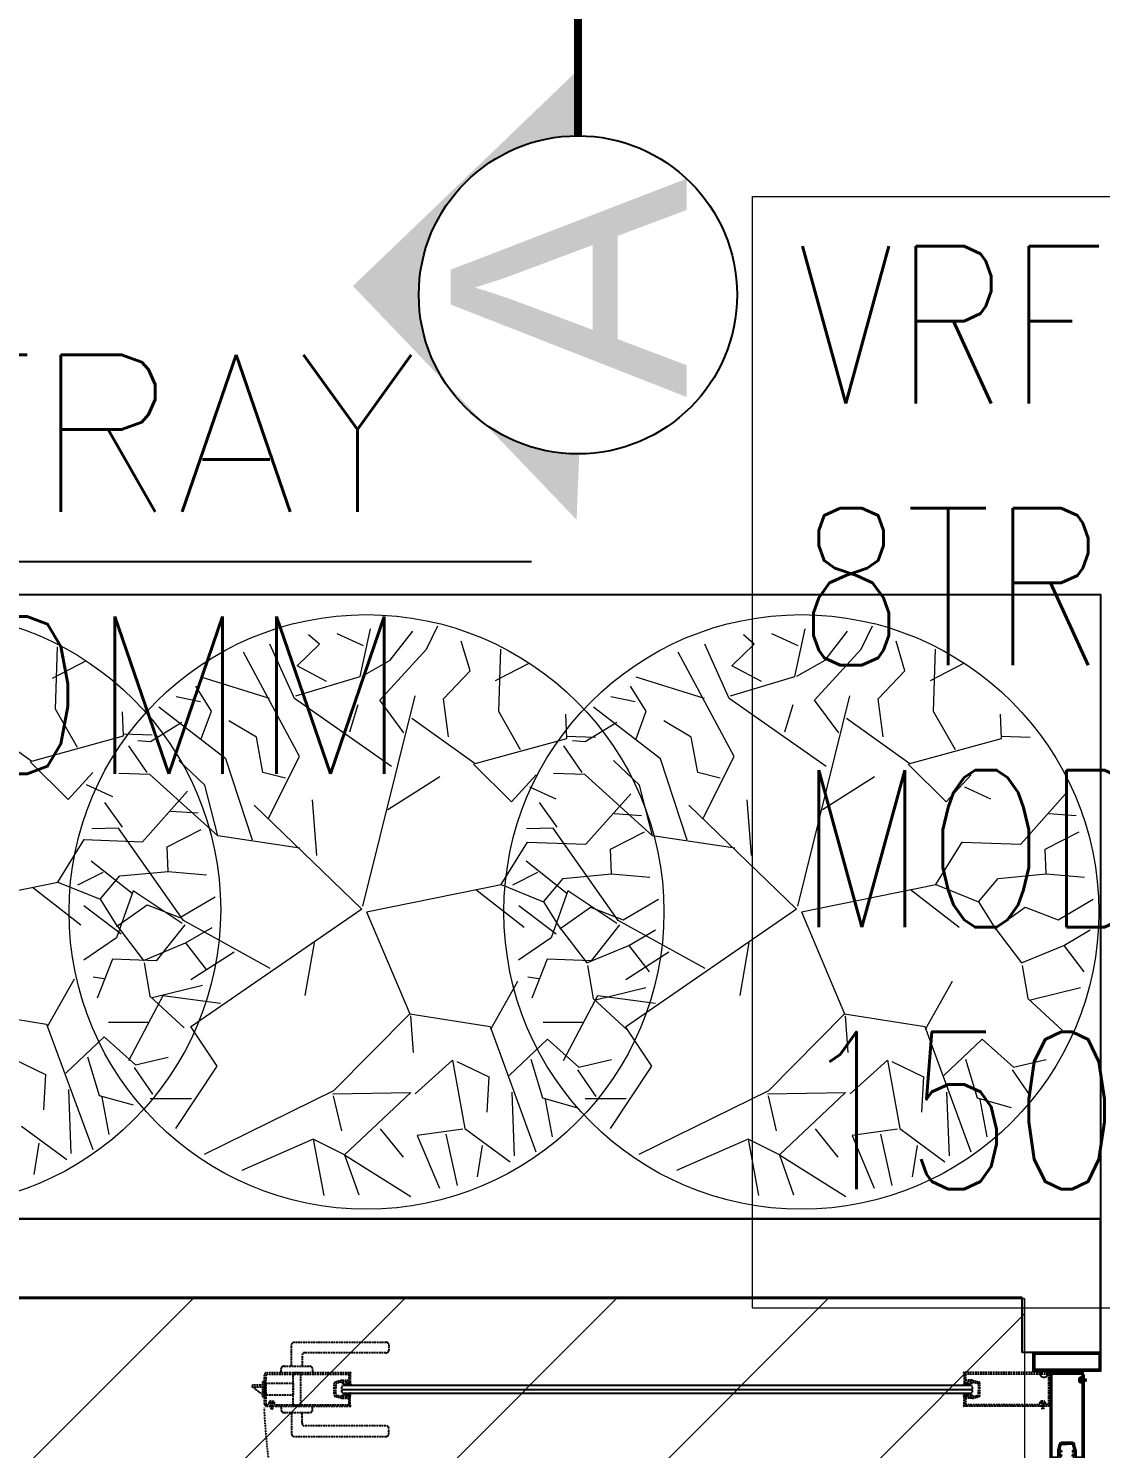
# Model space of a CAD drawing. Header units: millimetres. Extents: x 148480 to 578986, y 39883 to 155062.
# Drawn here: x 233493 to 234858, y 115518 to 117326 of the extents above; entities that cross this region are included whole.
import ezdxf
from ezdxf.enums import TextEntityAlignment as Align

# ---------------------------------------------------------------- set-up
doc = ezdxf.new("R2010")
doc.units = ezdxf.units.MM
for name, pattern in [('CONTINOUS', [0]), ('CONTINU', [0]), ('HIDDEN', [0.375, 0.25, -0.125])]:
    doc.linetypes.add(name, pattern=pattern)
for name, color, linetype in [('2', 7, 'Continuous'), ('CABELTRAY LINE', 4, 'Continuous'), ('DNM JEB', 4, 'Continuous'), ('ETA-AC-BWD', 13, 'Continuous'), ('Hatch 01_UC', 7, 'Continuous'), ('HVAC-SECTIONS', 7, 'Continuous'), ('I - MODULAR', 44, 'Continuous'), ('Layer4', 6, 'Continuous'), ('M-HVAC-TEXT', 7, 'Continuous'), ('TENANCY', 3, 'Continuous')]:
    doc.layers.add(name, color=color, linetype=linetype)
doc.layers.add('I-01$0$i-plants', color=7, linetype='Continuous', lineweight=13, true_color=0x86b300)
for name, color, linetype, lineweight in [('I-PART-GYP', 6, 'Continuous', 30), ('M-HVAC-EQUIP TEXT', 7, 'Continuous', 0), ('VRF -COPPER PIPE', 4, 'Continuous', 9)]:
    doc.layers.add(name, color=color, linetype=linetype, lineweight=lineweight)
doc.styles.add('COREWALL-KEY PLAN$0$str001', font='arial.ttf', dxfattribs={"width": 0.9, "height": 0.117188})
doc.styles.add('HVAC TEXT', font='Romans.shx', dxfattribs={"width": 0.8, "height": 100})
doc.styles.add('ROMAND', font='romand__.ttf')
doc.styles.add('ROMANS3', font='romans.shx', dxfattribs={"width": 0.8, "height": 100})
doc.dimstyles.new('Vayucon', dxfattribs={"dimtxt": 200, "dimasz": 150, "dimexe": 0, "dimexo": 0, "dimgap": 9e-05, "dimtad": 1, "dimdec": 0, "dimrnd": 5, "dimzin": 0, "dimdsep": 46, "dimtxsty": 'ROMAND', "dimcen": 90, "dimclrd": 42, "dimclre": 8, "dimclrt": 7, "dimadec": 0, "dimazin": 0, "dimtfac": 1, "dimtdec": 0, "dimtofl": 0, "dimtmove": 1, "dimatfit": 0, "dimfxl": 1, "dimtolj": 1, "dimtzin": 0, "dimarcsym": 0})

# ---------------------------------------------------------------- blocks, each defined once
blk = doc.blocks.new('A$C5BB6640F')
at = {"layer": '2', "color": 8, "linetype": 'Continuous'}
for p, q in [((0.8, 2.6), (0, 0)), ((1, 2.6), (0.5, 0)), ((2.1, 8.2), (0.8, 8.2)), ((0.8, 8.2), (0.8, 2.6)), ((2.1, 6.4), (0.8, 6.4)), ((2.1, 4.5), (0.8, 4.5)), ((2.1, 2.6), (0.8, 2.6)), ((1.2, 2.6), (0.9, 0)), ((1.4, 2.6), (1.4, 0)), ((1.6, 2.6), (1.9, 0)), ((1.8, 2.6), (2.3, 0)), ((2.1, 8.2), (2.1, 2.6)), ((2.1, 2.6), (2.8, 0))]:
    blk.add_line(p, q, dxfattribs=at)
blk = doc.blocks.new('A$C4A242C7C')
at = {"layer": '2', "color": 8, "linetype": 'Continuous'}
for p, q in [((0, 4), (0, 115.4)), ((0.4, 115.8), (0.6, 115.8)), ((1.4, 115), (13, 115)), ((13, 115), (13, 112.6)), ((32, 115), (32, 112.6)), ((43.6, 115), (32, 115)), ((44.6, 115.8), (44.4, 115.8)), ((45, 11.7), (45, 115.4)), ((2, 113), (10.5, 113)), ((2, 4), (2, 113)), ((10.5, 103.9), (10.5, 113)), ((10.6, 103.4), (12.8, 95.2)), ((14, 111.3), (12.5, 111.3)), ((12.5, 104.8), (12.5, 111.3)), ((14, 104.8), (12.5, 104.8)), ((14.8, 103.8), (12.5, 103.8)), ((12.5, 103.8), (14.7, 95.7)), ((14.7, 112.6), (13, 112.6)), ((14, 110), (14, 111.3)), ((14, 106.1), (14, 104.8)), ((14.3, 109.8), (15, 110)), ((14.3, 106.3), (15, 106.1)), ((14.7, 112.6), (15.2, 110.4)), ((14.7, 95.7), (22.5, 95.7)), ((14.8, 103.8), (15.2, 105.6)), ((30.3, 95.7), (22.5, 95.7)), ((30.3, 112.6), (29.8, 110.4)), ((30.2, 103.8), (29.8, 105.6)), ((30.7, 109.8), (30, 110)), ((30.7, 106.3), (30, 106.1)), ((30.2, 103.8), (32.5, 103.8)), ((32, 112.6), (30.3, 112.6)), ((32.5, 103.8), (30.3, 95.7)), ((31, 111.3), (32.5, 111.3)), ((31, 110), (31, 111.3)), ((31, 106.1), (31, 104.8)), ((31, 104.8), (32.5, 104.8)), ((34.4, 103.4), (32.2, 95.2)), ((32.5, 104.8), (32.5, 111.3)), ((34.5, 113), (43, 113)), ((34.5, 103.9), (34.5, 113)), ((43, 14.2), (43, 113)), ((30.3, 93.7), (14.7, 93.7)), ((4, 2), (41, 2)), ((4, 0), (41, 0)), ((38.5, 8.4), (38.5, 11.7)), ((42.5, 13.7), (40.5, 13.7)), ((40.5, 8.8), (40.5, 11.3)), ((42.5, 6.4), (40.5, 6.4)), ((44, 11.7), (40.9, 11.7)), ((44, 8.4), (40.9, 8.4)), ((43, 4), (43, 5.9)), ((44, 11.6), (44, 11.7)), ((44, 8.4), (44, 8.5)), ((44.4, 11.2), (44.5, 11.2)), ((44.4, 8.9), (44.5, 8.9)), ((45, 4), (45, 8.4))]:
    blk.add_line(p, q, dxfattribs=at)
for centre, radius, start, end in [((0.4, 115.4), 0.4, 90, 180), ((0.6, 115.4), 0.4, 0, 90), ((1.4, 115.4), 0.4, 180, 270), ((43.6, 115.4), 0.4, 270, 0), ((44.4, 115.4), 0.4, 90, 180), ((44.6, 115.4), 0.4, 0, 90), ((12.5, 103.9), 2, 180, 195), ((14.7, 95.7), 2, 195, 270), ((14.2, 110), 0.2, 180, 285), ((14.2, 106.1), 0.2, 75, 180), ((14.8, 110.3), 0.4, 285, 15), ((14.8, 105.7), 0.4, 345, 75), ((30.1, 110.3), 0.4, 165, 255), ((30.1, 105.7), 0.4, 105, 195), ((30.3, 95.7), 2, 270, 345), ((30.8, 110), 0.2, 255, 0), ((30.8, 106.1), 0.2, 0, 105), ((32.5, 103.9), 2, 345, 0), ((4, 4), 4, 180, 270), ((4, 4), 2, 180, 270), ((40.5, 11.7), 2, 90, 180), ((40.5, 8.4), 2, 180, 270), ((40.9, 11.3), 0.4, 90, 180), ((40.9, 8.8), 0.4, 180, 270), ((41, 4), 4, 270, 0), ((41, 4), 2, 270, 0), ((42.5, 14.2), 0.5, 270, 0), ((42.5, 5.9), 0.5, 0, 90), ((44.4, 11.6), 0.4, 180, 270), ((44.4, 8.5), 0.4, 90, 180), ((44.5, 11.7), 0.5, 270, 0), ((44.5, 8.4), 0.5, 0, 90)]:
    blk.add_arc(centre, radius, start, end, dxfattribs=at)
blk = doc.blocks.new('A$C109E4DED')
at = {"layer": 'TENANCY', "rotation": 90}
blk.add_blockref('A$C4A242C7C', (75.8, 0), dxfattribs=at)
blk = doc.blocks.new('GFC1')
at = {"layer": 'DNM JEB', "color": 8, "linetype": 'Continuous'}
for p, q in [((307490.1, 116626.2), (307390.1, 116626.2)), ((307467.8, 116602.4), (307420.9, 116602.4))]:
    blk.add_line(p, q, dxfattribs=at)
at = {"layer": 'DNM JEB', "color": 8, "linetype": 'HIDDEN'}
for p, q in [((306425.8, 116596.8), (306425.8, 116561.6)), ((306427.7, 116596.8), (306427.7, 116561.6)), ((306429.6, 116600.6), (306535.7, 116600.6)), ((306429.6, 116598.7), (306533.4, 116598.7)), ((306524.3, 116590.6), (306516.5, 116588.5)), ((306524.8, 116590.7), (306533.4, 116590.7)), ((306533.4, 116598.7), (306533.4, 116590.7)), ((306535.3, 116599.3), (306535.3, 116588.3)), ((306536.1, 116600.3), (306536.1, 116600.1)), ((307315.5, 116600.3), (307315.5, 116600.1)), ((307422, 116600.6), (307315.9, 116600.6)), ((307316.3, 116599.3), (307316.3, 116588.3)), ((307318.2, 116598.7), (307318.2, 116590.7)), ((307422, 116598.7), (307318.2, 116598.7)), ((307326.8, 116590.7), (307318.2, 116590.7)), ((307327.3, 116590.6), (307335.2, 116588.5)), ((307423.9, 116596.8), (307423.9, 116561.6)), ((307425.8, 116596.8), (307425.8, 116561.6)), ((306515, 116571.8), (306515, 116586.7)), ((306524.6, 116588.7), (306516.9, 116586.7)), ((306516.9, 116586.7), (306516.9, 116579.2)), ((306516.9, 116571.8), (306516.9, 116579.2)), ((306524.6, 116569.7), (306516.9, 116571.8)), ((306524.6, 116586.6), (306524.6, 116588.7)), ((306524.6, 116586.6), (306526.3, 116586.1)), ((306524.6, 116571.8), (306526.3, 116572.3)), ((306524.6, 116571.8), (306524.6, 116569.7)), ((306525.6, 116587.3), (306525.6, 116588.7)), ((306525.6, 116588.7), (306531.8, 116588.7)), ((306526.8, 116587.3), (306525.6, 116587.3)), ((306525.6, 116571.1), (306525.6, 116569.7)), ((306526.8, 116571.1), (306525.6, 116571.1)), ((306527, 116587.1), (306526.8, 116586.4)), ((306527, 116571.4), (306526.8, 116572)), ((306530.3, 116587.1), (306530.5, 116586.4)), ((306530.3, 116571.4), (306530.5, 116572)), ((306530.5, 116587.3), (306531.8, 116587.3)), ((306530.5, 116571.1), (306531.8, 116571.1)), ((306533, 116586.7), (306531, 116586.1)), ((306533, 116571.8), (306531, 116572.3)), ((306531.8, 116587.3), (306531.8, 116588.7)), ((306531.8, 116571.1), (306531.8, 116569.7)), ((306535.3, 116588.3), (306533, 116588.3)), ((306533, 116586.7), (306533, 116588.3)), ((306533, 116570.2), (306533, 116571.8)), ((307316.3, 116588.3), (307318.6, 116588.3)), ((307318.6, 116586.7), (307318.6, 116588.3)), ((307318.6, 116586.7), (307320.6, 116586.1)), ((307318.6, 116571.8), (307320.6, 116572.3)), ((307318.6, 116570.2), (307318.6, 116571.8)), ((307319.8, 116587.3), (307319.8, 116588.7)), ((307326, 116588.7), (307319.8, 116588.7)), ((307321.1, 116587.3), (307319.8, 116587.3)), ((307319.8, 116571.1), (307319.8, 116569.7)), ((307321.1, 116571.1), (307319.8, 116571.1)), ((307321.3, 116587.1), (307321.1, 116586.4)), ((307321.3, 116571.4), (307321.1, 116572)), ((307324.6, 116587.1), (307324.8, 116586.4)), ((307324.6, 116571.4), (307324.8, 116572)), ((307324.8, 116587.3), (307326, 116587.3)), ((307324.8, 116571.1), (307326, 116571.1)), ((307327, 116586.6), (307325.3, 116586.1)), ((307327, 116571.8), (307325.3, 116572.3)), ((307326, 116587.3), (307326, 116588.7)), ((307326, 116571.1), (307326, 116569.7)), ((307327, 116586.6), (307327, 116588.7)), ((307327, 116588.7), (307334.7, 116586.7)), ((307327, 116571.8), (307327, 116569.7)), ((307327, 116569.7), (307334.7, 116571.8)), ((307334.7, 116586.7), (307334.7, 116579.2)), ((307334.7, 116571.8), (307334.7, 116579.2)), ((307336.6, 116571.8), (307336.6, 116586.7)), ((306429.6, 116559.7), (306431.4, 116559.7)), ((306429.6, 116557.8), (306433.8, 116557.8)), ((306431.9, 116560.2), (306431.9, 116562.1)), ((306433.8, 116564), (306436.9, 116564)), ((306433.8, 116558.7), (306433.8, 116561.7)), ((306433.8, 116558.7), (306433.9, 116558.7)), ((306434.6, 116556.6), (306433.9, 116554.1)), ((306434.1, 116562.1), (306436.5, 116562.1)), ((306434.2, 116558.4), (306434.2, 116558.3)), ((306434.8, 116556.6), (306434.4, 116554.1)), ((306435.9, 116561.9), (306434.6, 116561.9)), ((306434.6, 116561.9), (306434.6, 116556.6)), ((306435.9, 116560.2), (306434.6, 116560.2)), ((306435.9, 116558.4), (306434.6, 116558.4)), ((306435.9, 116556.6), (306434.6, 116556.6)), ((306435, 116556.6), (306434.8, 116554.1)), ((306435.2, 116556.6), (306435.2, 116554.1)), ((306435.5, 116556.6), (306435.7, 116554.1)), ((306435.7, 116556.6), (306436.1, 116554.1)), ((306435.9, 116561.9), (306435.9, 116556.6)), ((306435.9, 116556.6), (306436.6, 116554.1)), ((306436.4, 116558.4), (306436.4, 116558.3)), ((306436.8, 116558.7), (306436.9, 116558.7)), ((306436.9, 116558.7), (306436.9, 116561.7)), ((306436.9, 116557.8), (306535.7, 116557.8)), ((306438.8, 116560.2), (306438.8, 116562.1)), ((306439.3, 116559.7), (306533.4, 116559.7)), ((306524.3, 116567.9), (306516.5, 116569.9)), ((306524.8, 116567.8), (306533.4, 116567.8)), ((306525.6, 116569.7), (306531.8, 116569.7)), ((306535.3, 116570.2), (306533, 116570.2)), ((306533.4, 116567.8), (306533.4, 116559.7)), ((306535.3, 116559.1), (306535.3, 116570.2)), ((306536.1, 116558.2), (306536.1, 116558.4)), ((307315.5, 116558.2), (307315.5, 116558.4)), ((307414.7, 116557.8), (307315.9, 116557.8)), ((307316.3, 116570.2), (307318.6, 116570.2)), ((307316.3, 116559.1), (307316.3, 116570.2)), ((307318.2, 116567.8), (307318.2, 116559.7)), ((307326.8, 116567.8), (307318.2, 116567.8)), ((307412.3, 116559.7), (307318.2, 116559.7)), ((307326, 116569.7), (307319.8, 116569.7)), ((307327.3, 116567.9), (307335.2, 116569.9)), ((307412.8, 116560.2), (307412.8, 116562.1)), ((307417.9, 116564), (307414.7, 116564)), ((307414.7, 116558.7), (307414.7, 116561.7)), ((307414.8, 116558.7), (307414.7, 116558.7)), ((307415.7, 116556.6), (307414.9, 116554.1)), ((307417.5, 116562.1), (307415.1, 116562.1)), ((307415.2, 116558.4), (307415.2, 116558.3)), ((307415.9, 116556.6), (307415.4, 116554.1)), ((307415.7, 116561.9), (307416.9, 116561.9)), ((307415.7, 116561.9), (307415.7, 116556.6)), ((307415.7, 116560.2), (307416.9, 116560.2)), ((307415.7, 116558.4), (307416.9, 116558.4)), ((307415.7, 116556.6), (307416.9, 116556.6)), ((307416.1, 116556.6), (307415.8, 116554.1)), ((307416.3, 116556.6), (307416.3, 116554.1)), ((307416.5, 116556.6), (307416.7, 116554.1)), ((307416.7, 116556.6), (307417.2, 116554.1)), ((307416.9, 116561.9), (307416.9, 116556.6)), ((307416.9, 116556.6), (307417.6, 116554.1)), ((307417.4, 116558.4), (307417.4, 116558.3)), ((307417.9, 116558.7), (307417.8, 116558.7)), ((307417.9, 116558.7), (307417.9, 116561.7)), ((307422, 116557.8), (307417.9, 116557.8)), ((307419.8, 116560.2), (307419.8, 116562.1)), ((307422, 116559.7), (307420.2, 116559.7))]:
    blk.add_line(p, q, dxfattribs=at)
at = {"layer": 'DNM JEB', "color": 8}
for p, q in [((307325.6, 116584), (306526, 116584)), ((306526, 116574.5), (307325.6, 116574.5))]:
    blk.add_line(p, q, dxfattribs=at)
at = {"layer": 'DNM JEB', "color": 8, "linetype": 'HIDDEN'}
for points in [[(306460.6, 116608.6), (306460.6, 116635.8, -0.414214), (306463.9, 116639.1), (306581.1, 116639.1, -0.414214), (306584.4, 116635.8), (306584.4, 116629.1, -0.414214), (306581.1, 116625.8), (306477.3, 116625.8, 0.414214), (306473.9, 116622.4), (306473.9, 116608.6)], [(306447.3, 116600.6), (306447.3, 116605.3, -0.414214), (306450.6, 116608.6), (306483.9, 116608.6, -0.414214), (306487.3, 116605.3), (306487.3, 116600.6)], [(306447.3, 116557.8), (306447.3, 116553.1, 0.414214), (306450.6, 116549.8), (306483.9, 116549.8, 0.414214), (306487.3, 116553.1), (306487.3, 116557.8)], [(306460.6, 116549.8), (306460.6, 116522.7, 0.414214), (306463.9, 116519.3), (306581.1, 116519.3, 0.414214), (306584.4, 116522.7), (306584.4, 116529.3, 0.414214), (306581.1, 116532.7), (306477.3, 116532.7, -0.414214), (306473.9, 116536), (306473.9, 116549.8)]]:
    blk.add_lwpolyline(points, format="xyb", dxfattribs=at)
at = {"layer": 'DNM JEB', "color": 8, "linetype": 'Continuous'}
for points in [[(307490.1, 116626.2), (307490.1, 116602.4), (307404.4, 116602.4), (307404.4, 116626.2)], [(307488.2, 116624.3), (307488.2, 116604.3), (307406.3, 116604.3), (307406.3, 116624.3)]]:
    blk.add_lwpolyline(points, close=True, dxfattribs=at)
at = {"layer": 'DNM JEB', "color": 8, "linetype": 'HIDDEN'}
for points in [[(306462.5, 116600.6), (306472, 116600.6), (306472, 116557.8), (306462.5, 116557.8)], [(306423.6, 116569.7), (306425.8, 116569.7), (306425.8, 116588.7), (306423.6, 116588.7)], [(306425.8, 116570.6), (306427.3, 116570.6), (306427.3, 116587.8), (306425.8, 116587.8)], [(306427.3, 116586.9), (306462.5, 116586.9), (306462.5, 116571.6), (306427.3, 116571.6)]]:
    blk.add_lwpolyline(points, close=True, dxfattribs=at)
at = {"layer": 'DNM JEB', "color": 8, "linetype": 'Continuous'}
blk.add_lwpolyline([(307422.3, 116600.6), (307467.8, 116600.6), (307467.8, 116602.4)], dxfattribs=at)
at = {"layer": 'DNM JEB', "color": 8, "linetype": 'HIDDEN'}
for points in [[(306423.6, 116582.1), (306410.9, 116582.1), (306410.9, 116584.9), (306423.6, 116584.9)], [(306423.6, 116573.5), (306422.2, 116573.5), (306410.9, 116582.1)], [(306526, 116574.5), (306524.6, 116575.9), (306524.6, 116582.6), (306526, 116584)], [(307325.6, 116574.5), (307327, 116575.9), (307327, 116582.6), (307325.6, 116584)]]:
    blk.add_lwpolyline(points, dxfattribs=at)
at = {"layer": 'DNM JEB', "color": 8}
blk.add_lwpolyline([(306524.6, 116579.2), (307327, 116579.2)], dxfattribs=at)
at = {"layer": 'DNM JEB', "color": 8, "linetype": 'HIDDEN'}
for centre, radius, start, end in [((306429.6, 116596.8), 3.81, 90, 180), ((306429.6, 116596.8), 1.9, 90, 180), ((306524.8, 116588.7), 1.9, 90, 105), ((306535.7, 116599.3), 0.381, 90, 180), ((306535.7, 116600.3), 0.381, 0, 90), ((306535.7, 116600.1), 0.381, 270, 0), ((307315.9, 116600.3), 0.381, 90, 180), ((307315.9, 116600.1), 0.381, 180, 270), ((307315.9, 116599.3), 0.381, 0, 90), ((307326.8, 116588.7), 1.9, 75, 90), ((307422, 116596.8), 3.81, 0, 90), ((307422, 116596.8), 1.9, 0, 90), ((306516.9, 116586.7), 1.9, 105, 180), ((306516.9, 116571.8), 1.9, 180, 255), ((306526.4, 116586.5), 0.381, 255, 345), ((306526.4, 116571.9), 0.381, 15, 105), ((306526.8, 116587.1), 0.19, 345, 90), ((306526.8, 116571.3), 0.19, 270, 15), ((306530.5, 116587.1), 0.19, 90, 195), ((306530.5, 116571.3), 0.19, 165, 270), ((306530.9, 116586.5), 0.381, 195, 285), ((306530.9, 116571.9), 0.381, 75, 165), ((307320.7, 116586.5), 0.381, 255, 345), ((307320.7, 116571.9), 0.381, 15, 105), ((307321.1, 116587.1), 0.19, 345, 90), ((307321.1, 116571.3), 0.19, 270, 15), ((307324.8, 116587.1), 0.19, 90, 195), ((307324.8, 116571.3), 0.19, 165, 270), ((307325.2, 116586.5), 0.381, 195, 285), ((307325.2, 116571.9), 0.381, 75, 165), ((307334.7, 116586.7), 1.9, 0, 75), ((307334.7, 116571.8), 1.9, 285, 0), ((306429.6, 116561.6), 3.81, 180, 270), ((306429.6, 116561.6), 1.9, 180, 270), ((306431.4, 116560.2), 0.476, 270, 0), ((306433.8, 116562.1), 1.9, 90, 180), ((306434.1, 116561.7), 0.381, 90, 180), ((306433.8, 116558.3), 0.476, 270, 0), ((306433.9, 116558.4), 0.381, 0, 90), ((306436.8, 116558.4), 0.381, 90, 180), ((306436.9, 116558.3), 0.476, 180, 270), ((306436.5, 116561.7), 0.381, 0, 90), ((306436.9, 116562.1), 1.9, 0, 90), ((306439.3, 116560.2), 0.476, 180, 270), ((306524.8, 116569.7), 1.9, 255, 270), ((306535.7, 116559.1), 0.381, 180, 270), ((306535.7, 116558.4), 0.381, 0, 90), ((306535.7, 116558.2), 0.381, 270, 0), ((307315.9, 116558.4), 0.381, 90, 180), ((307315.9, 116558.2), 0.381, 180, 270), ((307315.9, 116559.1), 0.381, 270, 0), ((307326.8, 116569.7), 1.9, 270, 285), ((307412.3, 116560.2), 0.476, 270, 0), ((307414.7, 116562.1), 1.9, 90, 180), ((307415.1, 116561.7), 0.381, 90, 180), ((307414.7, 116558.3), 0.476, 270, 0), ((307414.8, 116558.4), 0.381, 0, 90), ((307417.8, 116558.4), 0.381, 90, 180), ((307417.9, 116558.3), 0.476, 180, 270), ((307417.5, 116561.7), 0.381, 0, 90), ((307417.9, 116562.1), 1.9, 0, 90), ((307420.2, 116560.2), 0.476, 180, 270), ((307422, 116561.6), 3.81, 270, 0), ((307422, 116561.6), 1.9, 270, 0)]:
    blk.add_arc(centre, radius, start, end, dxfattribs=at)
at = {"layer": 'DNM JEB', "color": 8, "linetype": 'Continuous', "extrusion": (0, 0, -1)}
blk.add_arc((-307418.1, 116598.8), 4.58, 156.5437, 128.2063, dxfattribs=at)
at = {"layer": 'DNM JEB', "color": 8, "linetype": 'HIDDEN', "ltscale": 0.1}
blk.add_arc((307375, 116602.5), 950.6, 182.8185, 273.4941, dxfattribs=at)
at = {"layer": 'I - MODULAR', "color": 8, "linetype": 'Continuous'}
blk.add_lwpolyline([(307490.1, 116796.2), (304385.1, 116796.2), (304385.1, 117591.2), (307490.1, 117591.2)], close=True, dxfattribs=at)
at = {"layer": 'I-01$0$i-plants', "color": 8}
for p, q in [((306547.8, 117486.5), (306561.1, 117547.5)), ((306632.1, 117521.3), (306646.7, 117551.1)), ((307101.1, 117486.5), (307114.3, 117547.5)), ((307185.4, 117521.3), (307200, 117551.1)), ((306496.1, 117528), (306482.2, 117539.7)), ((306552, 117525.6), (306518.6, 117541)), ((306586.2, 117507.6), (306614.7, 117544.4)), ((306687.9, 117493.9), (306676.5, 117531.7)), ((307049.4, 117528), (307035.5, 117539.7)), ((307105.3, 117525.6), (307071.9, 117541)), ((307139.5, 117507.6), (307168, 117544.4)), ((307241.1, 117493.9), (307229.8, 117531.7)), ((306160.2, 117445), (306162.7, 117524.5)), ((306470.8, 117384.6), (306399.3, 117517.7)), ((306464.2, 117458.5), (306433, 117527.8)), ((306467.7, 117500.3), (306496.1, 117528)), ((306572.8, 117456.5), (306632.1, 117521.3)), ((306724.3, 117441.9), (306726.8, 117521.4)), ((307024, 117384.6), (306952.6, 117517.7)), ((307017.5, 117458.5), (306986.3, 117527.8)), ((307020.9, 117500.3), (307049.4, 117528)), ((307126, 117456.5), (307185.4, 117521.3)), ((307277.5, 117441.9), (307280.1, 117521.4)), ((306156.2, 117484.6), (306199.5, 117507.2)), ((306505.2, 117480.3), (306467.7, 117500.3)), ((306550.4, 117487.2), (306586.2, 117507.6)), ((306653.8, 117458.3), (306687.9, 117493.9)), ((306720.3, 117481.6), (306763.6, 117504.1)), ((307058.5, 117480.3), (307020.9, 117500.3)), ((307103.6, 117487.2), (307139.5, 117507.6)), ((307207, 117458.3), (307241.1, 117493.9)), ((307273.6, 117481.6), (307316.8, 117504.1)), ((306432.6, 117458.6), (306345.7, 117485.8)), ((306466, 117461.9), (306547.8, 117486.5)), ((306985.9, 117458.6), (306899, 117485.8)), ((307019.3, 117461.9), (307101.1, 117486.5)), ((306344.7, 117454.3), (306313.6, 117460.8)), ((306358.6, 117442.6), (306338.7, 117474.5)), ((306587.6, 117372.2), (306464.2, 117458.5)), ((306551.4, 117194.4), (306617.7, 117462.2)), ((306660.3, 117409.9), (306653.8, 117458.3)), ((306898, 117454.3), (306866.9, 117460.8)), ((306911.9, 117442.6), (306891.9, 117474.5)), ((307140.9, 117372.2), (307017.5, 117458.5)), ((307104.7, 117194.4), (307171, 117462.2)), ((307213.6, 117409.9), (307207, 117458.3)), ((306188, 117396.3), (306160.2, 117445)), ((306246.7, 117411), (306245.4, 117441.8)), ((306376.9, 117381.9), (306291.6, 117447.5)), ((306345.7, 117407.1), (306358.6, 117442.6)), ((306534.8, 117416.3), (306545.5, 117451.2)), ((306603.6, 117414.9), (306572.8, 117456.5)), ((306752.1, 117393.2), (306724.3, 117441.9)), ((306810.8, 117407.9), (306809.5, 117438.8)), ((306930.1, 117381.9), (306844.9, 117447.5)), ((306899, 117407.1), (306911.9, 117442.6)), ((307088.1, 117416.3), (307098.8, 117451.2)), ((307156.9, 117414.9), (307126, 117456.5)), ((307305.3, 117393.2), (307277.5, 117441.9)), ((307364.1, 117407.9), (307362.8, 117438.8)), ((306049.5, 117436.8), (306130, 117378.9)), ((306321, 117428), (306281.2, 117403.6)), ((306415.8, 117409.4), (306380.8, 117430.1)), ((306613.6, 117433.7), (306694.1, 117375.8)), ((306874.3, 117428), (306834.4, 117403.6)), ((306969.1, 117409.4), (306934.1, 117430.1)), ((307166.9, 117433.7), (307247.4, 117375.8)), ((306130, 117378.9), (306246.7, 117411)), ((306245.9, 117413.7), (306283.1, 117412.3)), ((306281.2, 117403.6), (306264.8, 117404.9)), ((306424.1, 117364.4), (306415.8, 117409.4)), ((306694.1, 117375.8), (306810.8, 117407.9)), ((306810, 117410.6), (306847.2, 117409.3)), ((306834.4, 117403.6), (306818.1, 117404.9)), ((306977.4, 117364.4), (306969.1, 117409.4)), ((307247.4, 117375.8), (307364.1, 117407.9)), ((307363.3, 117410.6), (307400.5, 117409.3)), ((306277, 117364.4), (306253.6, 117398.2)), ((306431.1, 117306.5), (306470.8, 117384.6)), ((306830.2, 117364.4), (306806.9, 117398.2)), ((306984.3, 117306.5), (307024, 117384.6)), ((306127.8, 117378.2), (306176.3, 117329.9)), ((306350.1, 117348.4), (306317.1, 117379.8)), ((306410.7, 117278.3), (306376.9, 117381.9)), ((306691.9, 117375.2), (306740.4, 117326.9)), ((306903.4, 117348.4), (306870.4, 117379.8)), ((306964, 117278.3), (306930.1, 117381.9)), ((307245.2, 117375.2), (307293.7, 117326.9)), ((306176.3, 117329.9), (306207.9, 117364.4)), ((306199.3, 117349.3), (306232.7, 117333.9)), ((306280.4, 117362.1), (306240.6, 117363.1)), ((306366.7, 117283.9), (306280.4, 117362.1)), ((306366.7, 117283.9), (306350.1, 117348.4)), ((306452.7, 117357.1), (306424.1, 117364.4)), ((306582.9, 117317.5), (306649.1, 117359.4)), ((306740.4, 117326.9), (306772, 117361.3)), ((306833.7, 117362.1), (306793.8, 117363.1)), ((306920, 117283.9), (306833.7, 117362.1)), ((306920, 117283.9), (306903.4, 117348.4)), ((307005.9, 117357.1), (306977.4, 117364.4)), ((307136.1, 117317.5), (307202.3, 117359.4)), ((307293.7, 117326.9), (307325.3, 117361.3)), ((306271.1, 117276.3), (306328.2, 117340.5)), ((306763.4, 117346.2), (306796.8, 117330.9)), ((306835.2, 117273.3), (306892.3, 117337.4)), ((307316.7, 117346.2), (307350.1, 117330.9)), ((307388.5, 117273.3), (307445.6, 117337.4)), ((306245.4, 117295), (306222.9, 117326.1)), ((306307, 117315.4), (306341.7, 117312.9)), ((306549.8, 117190.6), (306412.8, 117323)), ((306492.6, 117258.8), (306487.3, 117329.6)), ((306798.7, 117295), (306776.1, 117326.1)), ((306871.1, 117312.3), (306905.8, 117309.8)), ((307103.1, 117190.6), (306966.1, 117323)), ((307045.8, 117258.8), (307040.5, 117329.6)), ((307424.3, 117312.3), (307459.1, 117309.8)), ((306163.1, 117224.7), (306196.8, 117279)), ((306196.8, 117279), (306271.1, 117276.3)), ((306240.3, 117293.4), (306206.5, 117292.9)), ((306323, 117176.2), (306240.3, 117293.4)), ((306302.2, 117269.8), (306345.6, 117292)), ((306471.3, 117268.2), (306366.7, 117283.9)), ((306727.2, 117221.7), (306760.9, 117275.9)), ((306793.6, 117293.4), (306759.7, 117292.9)), ((306760.9, 117275.9), (306835.2, 117273.3)), ((306876.3, 117176.2), (306793.6, 117293.4)), ((306866.3, 117266.8), (306909.7, 117288.9)), ((307024.6, 117268.2), (306920, 117283.9)), ((307280.4, 117221.7), (307314.1, 117275.9)), ((307314.1, 117275.9), (307388.5, 117273.3)), ((307419.6, 117266.8), (307462.9, 117288.9)), ((306303.6, 117238.6), (306302.2, 117269.8)), ((306867.7, 117235.5), (306866.3, 117266.8)), ((307421, 117235.5), (307419.6, 117266.8)), ((306257.6, 117210.3), (306205.7, 117251.4)), ((306810.9, 117210.3), (306759, 117251.4)), ((305991.9, 117189.9), (306163.1, 117224.7)), ((306163.1, 117224.7), (306217.1, 117203.1)), ((306220.4, 117237.1), (306188.4, 117221.2)), ((306217.1, 117203.1), (306242.2, 117232.7)), ((306242.2, 117232.7), (306303.6, 117238.6)), ((306303.6, 117238.6), (306352.2, 117234)), ((306556, 117186.9), (306727.2, 117221.7)), ((306727.2, 117221.7), (306781.2, 117200)), ((306773.7, 117237.1), (306741.7, 117221.2)), ((306781.2, 117200), (306806.3, 117229.6)), ((306806.3, 117229.6), (306867.7, 117235.5)), ((306867.7, 117235.5), (306916.3, 117231)), ((307109.3, 117186.9), (307280.4, 117221.7)), ((307280.4, 117221.7), (307334.5, 117200)), ((307334.5, 117200), (307359.6, 117229.6)), ((307359.6, 117229.6), (307421, 117235.5)), ((307421, 117235.5), (307469.6, 117231)), ((306131, 117218.4), (306192.5, 117170.7)), ((306259, 117213.7), (306237.7, 117154)), ((306321.4, 117172.4), (306259, 117213.7)), ((306318.5, 117179.8), (306363.3, 117206.1)), ((306695.1, 117215.4), (306756.6, 117167.6)), ((306812.3, 117213.7), (306791, 117154)), ((306874.6, 117172.4), (306812.3, 117213.7)), ((307248.3, 117215.4), (307309.9, 117167.6)), ((306243.9, 117158.8), (306196.3, 117194.9)), ((306217.1, 117203.1), (306237.1, 117171.2)), ((306237.9, 117168.5), (306276.8, 117196)), ((306276.8, 117196), (306318.5, 117179.8)), ((306549.8, 117190.6), (306332.1, 117040.4)), ((306556, 117186.9), (306611, 117057.3)), ((306797.2, 117158.8), (306749.6, 117194.9)), ((306781.2, 117200), (306801.2, 117168.1)), ((306802, 117165.4), (306840.9, 117192.9)), ((306840.9, 117192.9), (306882.6, 117176.7)), ((306882.6, 117176.7), (306927.4, 117203.1)), ((307103.1, 117190.6), (306885.4, 117040.4)), ((307109.3, 117186.9), (307164.2, 117057.3)), ((307334.5, 117200), (307354.5, 117168.1)), ((307355.3, 117165.4), (307394.2, 117192.9)), ((307394.2, 117192.9), (307435.9, 117176.7)), ((307435.9, 117176.7), (307480.7, 117203.1)), ((306237.1, 117171.2), (306272.1, 117125)), ((306324.7, 117170.5), (306288.5, 117124.7)), ((306433.4, 117114.8), (306323, 117176.2)), ((306801.2, 117168.1), (306836.2, 117122)), ((306878, 117170.5), (306841.8, 117124.7)), ((306986.7, 117114.8), (306876.3, 117176.2)), ((307354.5, 117168.1), (307389.5, 117122)), ((306237.7, 117154), (306196.2, 117125.7)), ((306325.8, 117147.4), (306359.4, 117167.1)), ((306791, 117154), (306749.5, 117125.7)), ((306889.9, 117144.3), (306923.5, 117164)), ((307443.2, 117144.3), (307476.8, 117164)), ((306272.1, 117125), (306325.8, 117147.4)), ((306325.8, 117147.4), (306351.5, 117113.9)), ((306387.6, 117135.6), (306332.6, 117100.4)), ((306489.2, 117147.4), (306477.6, 117080.6)), ((306836.2, 117122), (306889.9, 117144.3)), ((306940.8, 117135.6), (306885.8, 117100.4)), ((306889.9, 117144.3), (306915.6, 117110.8)), ((307042.5, 117147.4), (307030.9, 117080.6)), ((307389.5, 117122), (307443.2, 117144.3)), ((307443.2, 117144.3), (307468.8, 117110.8)), ((306232.6, 117127), (306213.2, 117077.1)), ((306288.5, 117124.7), (306232.6, 117127)), ((306273, 117122), (306280.1, 117079.9)), ((306785.9, 117127), (306766.5, 117077.1)), ((306841.8, 117124.7), (306785.9, 117127)), ((306837.1, 117118.9), (306844.2, 117076.9)), ((307390.4, 117118.9), (307397.5, 117076.9)), ((306149.9, 117040.9), (306184.4, 117101.6)), ((306221.8, 117101.7), (306208, 117103.8)), ((306714, 117037.8), (306748.5, 117098.6)), ((306775.1, 117101.7), (306761.3, 117103.8)), ((307267.2, 117037.8), (307301.8, 117098.6)), ((306296.7, 117080.1), (306253.1, 116997.4)), ((306280.1, 117079.9), (306323.8, 117039.4)), ((306283.4, 117078), (306347.1, 117093.8)), ((306370.3, 117070.5), (306296.7, 117080.1)), ((306849.9, 117080.1), (306806.4, 116997.4)), ((306847.5, 117075), (306911.2, 117090.7)), ((306923.6, 117070.5), (306849.9, 117080.1)), ((307400.8, 117075), (307464.4, 117090.7)), ((306046.9, 117060.4), (306148.9, 117043.9)), ((306844.2, 117076.9), (306887.9, 117036.3)), ((307397.5, 117076.9), (307441.2, 117036.3)), ((306148.9, 117043.9), (306207.5, 116884.5)), ((306277.7, 117046), (306227.6, 117046.4)), ((306611, 117057.3), (306514.1, 116959.1)), ((306611, 117057.3), (306713.1, 117040.9)), ((306611.8, 117054.6), (306615.3, 117008.2)), ((306713.1, 117040.9), (306771.6, 116881.5)), ((306831, 117046), (306780.9, 117046.4)), ((307164.2, 117057.3), (307067.4, 116959.1)), ((307164.2, 117057.3), (307266.3, 117040.9)), ((307165, 117054.6), (307168.5, 117008.2)), ((307266.3, 117040.9), (307324.9, 116881.5)), ((306173.2, 116981.7), (306222.1, 117028)), ((306222.1, 117028), (306261.9, 116992.5)), ((306332.2, 117040.3), (306365.6, 116990.4)), ((306737.3, 116978.6), (306786.2, 117024.9)), ((306786.2, 117024.9), (306826, 116989.4)), ((306885.5, 117040.3), (306918.8, 116990.4)), ((307290.6, 116978.6), (307339.5, 117024.9)), ((307339.5, 117024.9), (307379.3, 116989.4)), ((306107, 116999.7), (306147.3, 116980.1)), ((306200.9, 117002.5), (306215.7, 116953.2)), ((306260.2, 116989), (306283.6, 116954.8)), ((306261.9, 116992.5), (306303.5, 117002)), ((306365.6, 116990.4), (306312.9, 116911.3)), ((306618, 116955.3), (306665.4, 116998.3)), ((306665.4, 116998.3), (306681.1, 116911.4)), ((306671.1, 116996.7), (306711.4, 116977.1)), ((306765, 116999.4), (306779.8, 116950.1)), ((306826, 116989.4), (306867.6, 116999)), ((306918.8, 116990.4), (306866.2, 116911.3)), ((307171.2, 116955.3), (307218.7, 116998.3)), ((307218.7, 116998.3), (307234.4, 116911.4)), ((307224.4, 116996.7), (307264.6, 116977.1)), ((307318.3, 116999.4), (307333.1, 116950.1)), ((307379.3, 116989.4), (307420.8, 116999)), ((306147.3, 116980.1), (306144.8, 116935.2)), ((306711.4, 116977.1), (306708.9, 116932.2)), ((306824.3, 116986), (306847.7, 116951.8)), ((307264.6, 116977.1), (307262.1, 116932.2)), ((307377.5, 116986), (307401, 116951.8)), ((306176.7, 116960.7), (306179.9, 116879.6)), ((306215.7, 116953.2), (306258.9, 116941.2)), ((306219.1, 116951.3), (306227.9, 116903.5)), ((306514.1, 116959.1), (306349.3, 116878)), ((306512.8, 116955.4), (306612.3, 116956.9)), ((306513.6, 116952.7), (306524.1, 116908.4)), ((306612.3, 116956.9), (306528, 116877.9)), ((306740.8, 116957.6), (306744, 116876.5)), ((307067.4, 116959.1), (306902.6, 116878)), ((307066.1, 116955.4), (307165.5, 116956.9)), ((307066.9, 116952.7), (307077.4, 116908.4)), ((307165.5, 116956.9), (307081.3, 116877.9)), ((307294.1, 116957.6), (307297.2, 116876.5)), ((306333.2, 116949), (306280.8, 116949.1)), ((306779.8, 116950.1), (306823, 116938.1)), ((306783.2, 116948.2), (306792, 116900.5)), ((306886.5, 116949), (306834.1, 116949.1)), ((307333.1, 116950.1), (307376.3, 116938.1)), ((307336.5, 116948.2), (307345.2, 116900.5)), ((306117, 116914.4), (306174.6, 116871.7)), ((306488.1, 116897.6), (306397.3, 116857.9)), ((306528, 116877.9), (306488.1, 116897.6)), ((306488.1, 116897.6), (306501.7, 116825.9)), ((306573.4, 116910.7), (306602.5, 116874.9)), ((306678.6, 116910.6), (306620.6, 116902.4)), ((306620.6, 116902.4), (306648.7, 116835.4)), ((306656.9, 116904.1), (306671.3, 116838.9)), ((306681.1, 116911.4), (306738.7, 116868.7)), ((307041.4, 116897.6), (306950.6, 116857.9)), ((307081.3, 116877.9), (307041.4, 116897.6)), ((307041.4, 116897.6), (307054.9, 116825.9)), ((307126.7, 116910.7), (307155.8, 116874.9)), ((307231.8, 116910.6), (307173.9, 116902.4)), ((307173.9, 116902.4), (307202, 116835.4)), ((307210.2, 116904.1), (307224.6, 116838.9)), ((307234.4, 116911.4), (307292, 116868.7)), ((306139.1, 116892.7), (306132.7, 116852.9)), ((306703.2, 116889.7), (306696.8, 116849.9)), ((307256.5, 116889.7), (307250.1, 116849.9)), ((306528, 116877.9), (306612.4, 116824.5)), ((306528, 116877.9), (306546.2, 116826.7)), ((307081.3, 116877.9), (307165.7, 116824.5)), ((307081.3, 116877.9), (307099.4, 116826.7))]:
    blk.add_line(p, q, dxfattribs=at)
at = {"layer": 'I-01$0$i-plants', "color": 8, "linetype": 'CONTINU'}
for centre in [(305991.9, 117189.9), (306556, 117186.9), (307109.3, 117186.9)]:
    blk.add_circle(centre, 378.5, dxfattribs=at)
at = {"layer": 'I-PART-GYP', "color": 8, "linetype": 'CONTINOUS'}
for p, q in [((307490.1, 116626.2), (307490.1, 116796.2)), ((307390.1, 116626.2), (307390.1, 116696.2))]:
    blk.add_line(p, q, dxfattribs=at)
blk.add_lwpolyline([(307490.1, 116696.2), (307490.1, 116796.2), (304385.1, 116796.2), (304385.1, 116696.2), (307390.1, 116696.2)], dxfattribs=at)
at = {"layer": 'DNM JEB', "color": 8}
for name, p, xscale, yscale, zscale, rotation in [('A$C109E4DED', (307425.8, 116528.5), -0.9523809523809526, 0.9523809523809526, 0.9523809523809526, 270), ('A$C5BB6640F', (307472.3, 116592.5), -0.9523809523809523, 0.9523809523809523, 0.9523809523809523, 89.99999999999997)]:
    blk.add_blockref(name, p, dxfattribs=dict(at, xscale=xscale, yscale=yscale, zscale=zscale, rotation=rotation))
at = {"layer": 'DNM JEB', "color": 8, "linetype": 'HIDDEN'}
mesh = blk.add_polyface(dxfattribs=at)
corners = [(306529.1, 116585.1), (306528.9, 116585.7), (306528.2, 116585.7), (306528.9, 116584.3)]
mesh.append_faces([[corners[k] for k in face] for face in [(3, 2, 1, 0)]], dxfattribs={"color": 8})
mesh = blk.add_polyface(dxfattribs=at)
corners = [(306529.1, 116573.4), (306528.9, 116572.7), (306528.2, 116572.7), (306528.9, 116574.1)]
mesh.append_faces([[corners[k] for k in face] for face in [(3, 2, 1, 0)]], dxfattribs={"color": 8})
mesh = blk.add_polyface(dxfattribs=at)
corners = [(306530.1, 116585), (306530.1, 116585.8), (306528.9, 116585.7), (306529.1, 116585.1)]
mesh.append_faces([[corners[k] for k in face] for face in [(3, 2, 1, 0)]], dxfattribs={"color": 8})
mesh = blk.add_polyface(dxfattribs=at)
corners = [(306530.1, 116573.4), (306530.1, 116572.6), (306528.9, 116572.7), (306529.1, 116573.4)]
mesh.append_faces([[corners[k] for k in face] for face in [(3, 2, 1, 0)]], dxfattribs={"color": 8})
mesh = blk.add_polyface(dxfattribs=at)
corners = [(306530.3, 116584.4), (306530.3, 116586.6), (306530.1, 116585.8), (306530.1, 116585)]
mesh.append_faces([[corners[k] for k in face] for face in [(3, 2, 1, 0)]], dxfattribs={"color": 8})
mesh = blk.add_polyface(dxfattribs=at)
corners = [(306530.3, 116574.1), (306530.3, 116571.8), (306530.1, 116572.6), (306530.1, 116573.4)]
mesh.append_faces([[corners[k] for k in face] for face in [(3, 2, 1, 0)]], dxfattribs={"color": 8})
mesh = blk.add_polyface(dxfattribs=at)
corners = [(306530.7, 116585), (306530.6, 116585.9), (306530.3, 116586.6), (306530.3, 116584.4)]
mesh.append_faces([[corners[k] for k in face] for face in [(3, 2, 1, 0)]], dxfattribs={"color": 8})
mesh = blk.add_polyface(dxfattribs=at)
corners = [(306530.7, 116573.4), (306530.6, 116572.6), (306530.3, 116571.8), (306530.3, 116574.1)]
mesh.append_faces([[corners[k] for k in face] for face in [(3, 2, 1, 0)]], dxfattribs={"color": 8})
mesh = blk.add_polyface(dxfattribs=at)
corners = [(306531.4, 116585), (306531.3, 116585.9), (306530.6, 116585.9), (306530.7, 116585)]
mesh.append_faces([[corners[k] for k in face] for face in [(3, 2, 1, 0)]], dxfattribs={"color": 8})
mesh = blk.add_polyface(dxfattribs=at)
corners = [(306531.4, 116573.5), (306531.3, 116572.5), (306530.6, 116572.6), (306530.7, 116573.4)]
mesh.append_faces([[corners[k] for k in face] for face in [(3, 2, 1, 0)]], dxfattribs={"color": 8})
mesh = blk.add_polyface(dxfattribs=at)
corners = [(306531.7, 116584.3), (306531.5, 116585.9), (306531.3, 116585.9), (306531.4, 116585)]
mesh.append_faces([[corners[k] for k in face] for face in [(3, 2, 1, 0)]], dxfattribs={"color": 8})
mesh = blk.add_polyface(dxfattribs=at)
corners = [(306531.7, 116574.2), (306531.5, 116572.5), (306531.3, 116572.5), (306531.4, 116573.5)]
mesh.append_faces([[corners[k] for k in face] for face in [(3, 2, 1, 0)]], dxfattribs={"color": 8})
mesh = blk.add_polyface(dxfattribs=at)
corners = [(306532.1, 116585), (306531.9, 116586), (306531.5, 116585.9), (306531.7, 116584.3)]
mesh.append_faces([[corners[k] for k in face] for face in [(3, 2, 1, 0)]], dxfattribs={"color": 8})
mesh = blk.add_polyface(dxfattribs=at)
corners = [(306532.1, 116573.5), (306531.9, 116572.5), (306531.5, 116572.5), (306531.7, 116574.2)]
mesh.append_faces([[corners[k] for k in face] for face in [(3, 2, 1, 0)]], dxfattribs={"color": 8})
mesh = blk.add_polyface(dxfattribs=at)
corners = [(306534.4, 116584.9), (306533.7, 116586.1), (306531.9, 116586), (306532.1, 116585)]
mesh.append_faces([[corners[k] for k in face] for face in [(3, 2, 1, 0)]], dxfattribs={"color": 8})
mesh = blk.add_polyface(dxfattribs=at)
corners = [(306534.4, 116573.6), (306533.7, 116572.3), (306531.9, 116572.5), (306532.1, 116573.5)]
mesh.append_faces([[corners[k] for k in face] for face in [(3, 2, 1, 0)]], dxfattribs={"color": 8})
mesh = blk.add_polyface(dxfattribs=at)
corners = [(306534.7, 116583.9), (306534.1, 116588.3), (306533.7, 116586.1), (306534.4, 116584.9)]
mesh.append_faces([[corners[k] for k in face] for face in [(3, 2, 1, 0)]], dxfattribs={"color": 8})
mesh = blk.add_polyface(dxfattribs=at)
corners = [(306534.7, 116574.5), (306534.1, 116570.2), (306533.7, 116572.3), (306534.4, 116573.6)]
mesh.append_faces([[corners[k] for k in face] for face in [(3, 2, 1, 0)]], dxfattribs={"color": 8})
mesh = blk.add_polyface(dxfattribs=at)
corners = [(306535.7, 116583.9), (306535.3, 116588.3), (306534.1, 116588.3), (306534.7, 116583.9)]
mesh.append_faces([[corners[k] for k in face] for face in [(3, 2, 1, 0)]], dxfattribs={"color": 8})
mesh = blk.add_polyface(dxfattribs=at)
corners = [(306535.7, 116574.5), (306535.3, 116570.2), (306534.1, 116570.2), (306534.7, 116574.5)]
mesh.append_faces([[corners[k] for k in face] for face in [(3, 2, 1, 0)]], dxfattribs={"color": 8})
mesh = blk.add_polyface(dxfattribs=at)
corners = [(307315.9, 116583.9), (307316.3, 116588.3), (307317.5, 116588.3), (307316.9, 116583.9)]
mesh.append_faces([[corners[k] for k in face] for face in [(3, 2, 1, 0)]], dxfattribs={"color": 8})
mesh = blk.add_polyface(dxfattribs=at)
corners = [(307315.9, 116574.5), (307316.3, 116570.2), (307317.5, 116570.2), (307316.9, 116574.5)]
mesh.append_faces([[corners[k] for k in face] for face in [(3, 2, 1, 0)]], dxfattribs={"color": 8})
mesh = blk.add_polyface(dxfattribs=at)
corners = [(307316.9, 116583.9), (307317.5, 116588.3), (307317.9, 116586.1), (307317.2, 116584.9)]
mesh.append_faces([[corners[k] for k in face] for face in [(3, 2, 1, 0)]], dxfattribs={"color": 8})
mesh = blk.add_polyface(dxfattribs=at)
corners = [(307316.9, 116574.5), (307317.5, 116570.2), (307317.9, 116572.3), (307317.2, 116573.6)]
mesh.append_faces([[corners[k] for k in face] for face in [(3, 2, 1, 0)]], dxfattribs={"color": 8})
mesh = blk.add_polyface(dxfattribs=at)
corners = [(307317.2, 116584.9), (307317.9, 116586.1), (307319.7, 116586), (307319.5, 116585)]
mesh.append_faces([[corners[k] for k in face] for face in [(3, 2, 1, 0)]], dxfattribs={"color": 8})
mesh = blk.add_polyface(dxfattribs=at)
corners = [(307317.2, 116573.6), (307317.9, 116572.3), (307319.7, 116572.5), (307319.5, 116573.5)]
mesh.append_faces([[corners[k] for k in face] for face in [(3, 2, 1, 0)]], dxfattribs={"color": 8})
mesh = blk.add_polyface(dxfattribs=at)
corners = [(307319.5, 116585), (307319.7, 116586), (307320.1, 116585.9), (307320, 116584.3)]
mesh.append_faces([[corners[k] for k in face] for face in [(3, 2, 1, 0)]], dxfattribs={"color": 8})
mesh = blk.add_polyface(dxfattribs=at)
corners = [(307319.5, 116573.5), (307319.7, 116572.5), (307320.1, 116572.5), (307320, 116574.2)]
mesh.append_faces([[corners[k] for k in face] for face in [(3, 2, 1, 0)]], dxfattribs={"color": 8})
mesh = blk.add_polyface(dxfattribs=at)
corners = [(307320, 116584.3), (307320.1, 116585.9), (307320.3, 116585.9), (307320.2, 116585)]
mesh.append_faces([[corners[k] for k in face] for face in [(3, 2, 1, 0)]], dxfattribs={"color": 8})
mesh = blk.add_polyface(dxfattribs=at)
corners = [(307320, 116574.2), (307320.1, 116572.5), (307320.3, 116572.5), (307320.2, 116573.5)]
mesh.append_faces([[corners[k] for k in face] for face in [(3, 2, 1, 0)]], dxfattribs={"color": 8})
mesh = blk.add_polyface(dxfattribs=at)
corners = [(307320.2, 116585), (307320.3, 116585.9), (307321, 116585.9), (307320.9, 116585)]
mesh.append_faces([[corners[k] for k in face] for face in [(3, 2, 1, 0)]], dxfattribs={"color": 8})
mesh = blk.add_polyface(dxfattribs=at)
corners = [(307320.2, 116573.5), (307320.3, 116572.5), (307321, 116572.6), (307320.9, 116573.4)]
mesh.append_faces([[corners[k] for k in face] for face in [(3, 2, 1, 0)]], dxfattribs={"color": 8})
mesh = blk.add_polyface(dxfattribs=at)
corners = [(307320.9, 116585), (307321, 116585.9), (307321.3, 116586.6), (307321.3, 116584.4)]
mesh.append_faces([[corners[k] for k in face] for face in [(3, 2, 1, 0)]], dxfattribs={"color": 8})
mesh = blk.add_polyface(dxfattribs=at)
corners = [(307320.9, 116573.4), (307321, 116572.6), (307321.3, 116571.8), (307321.3, 116574.1)]
mesh.append_faces([[corners[k] for k in face] for face in [(3, 2, 1, 0)]], dxfattribs={"color": 8})
mesh = blk.add_polyface(dxfattribs=at)
corners = [(307321.3, 116584.4), (307321.3, 116586.6), (307321.6, 116585.8), (307321.5, 116585)]
mesh.append_faces([[corners[k] for k in face] for face in [(3, 2, 1, 0)]], dxfattribs={"color": 8})
mesh = blk.add_polyface(dxfattribs=at)
corners = [(307321.3, 116574.1), (307321.3, 116571.8), (307321.6, 116572.6), (307321.5, 116573.4)]
mesh.append_faces([[corners[k] for k in face] for face in [(3, 2, 1, 0)]], dxfattribs={"color": 8})
mesh = blk.add_polyface(dxfattribs=at)
corners = [(307321.5, 116585), (307321.6, 116585.8), (307322.7, 116585.7), (307322.5, 116585.1)]
mesh.append_faces([[corners[k] for k in face] for face in [(3, 2, 1, 0)]], dxfattribs={"color": 8})
mesh = blk.add_polyface(dxfattribs=at)
corners = [(307321.5, 116573.4), (307321.6, 116572.6), (307322.7, 116572.7), (307322.5, 116573.4)]
mesh.append_faces([[corners[k] for k in face] for face in [(3, 2, 1, 0)]], dxfattribs={"color": 8})
mesh = blk.add_polyface(dxfattribs=at)
corners = [(307322.5, 116585.1), (307322.7, 116585.7), (307323.4, 116585.7), (307322.7, 116584.3)]
mesh.append_faces([[corners[k] for k in face] for face in [(3, 2, 1, 0)]], dxfattribs={"color": 8})
mesh = blk.add_polyface(dxfattribs=at)
corners = [(307322.5, 116573.4), (307322.7, 116572.7), (307323.4, 116572.7), (307322.7, 116574.1)]
mesh.append_faces([[corners[k] for k in face] for face in [(3, 2, 1, 0)]], dxfattribs={"color": 8})
blk = doc.blocks.new('celling')
at = {"layer": 'Hatch 01_UC', "linetype": 'Continuous', "lineweight": 0, "transparency": 33554597}
h = blk.add_hatch(dxfattribs=at)
h.set_pattern_fill('ANSI31', color=8, scale=60, angle=180)
h.set_pattern_definition([(225, (458174.37, 85859.37), (134.70384, -134.70384), [])])
h.paths.add_polyline_path([(314760.7, 63212.1), (314760.7, 60812.1), (316560.7, 60812.1), (316560.7, 63212.1)], flags=16)
h.paths.add_polyline_path([(314158.2, 60362.1), (314158.2, 63662.1), (317163.2, 63662.1), (317163.2, 60362.1)])
at = {"layer": 'Hatch 01_UC', "color": 8, "linetype": 'Continuous', "lineweight": 0}
blk.add_lwpolyline([(317163.2, 60362.1), (314158.2, 60362.1), (314158.2, 63662.1), (317163.2, 63662.1)], close=True, dxfattribs=at)

msp = doc.modelspace()

# ---------------------------------------------------------------- block references
at = {"layer": 'Layer4', "linetype": 'Continuous', "rotation": 360}
msp.add_blockref('GFC1', (-72632.4, -986), dxfattribs=at)

# ---------------------------------------------------------------- next in the draw order: hatches: boundary and pattern name
at = {"layer": 'ETA-AC-BWD'}
msp.add_hatch(color=7, dxfattribs=at).paths.add_polyline_path([(233990.2, 116994.3, 0.428732), (234194.2, 116784), (234190.9, 116700.1), (233906.3, 116997.7), (234192.6, 117272.7), (234192.6, 117188.9, 0.402706)])

# ---------------------------------------------------------------- next in the draw order: linework, layer by layer
at = {"layer": 'ETA-AC-BWD', "color": 7}
msp.add_circle((234192.6, 116986.4), 202.5, dxfattribs=at)
at = {"layer": 'HVAC-SECTIONS', "color": 7, "linetype": 'HIDDEN', "ltscale": 1000, "const_width": 10}
msp.add_lwpolyline([(234192.6, 117188.9), (234192.6, 124322.8)], dxfattribs=at)
at = {"layer": 'VRF -COPPER PIPE', "color": 0}
msp.add_lwpolyline([(234414.7, 117111.7), (237151.3, 117111.7), (237151.3, 115696.4), (234414.7, 115696.4)], close=True, dxfattribs=at)

# ---------------------------------------------------------------- next in the draw order: block references
at = {"layer": 'Hatch 01_UC', "color": 252, "linetype": 'Continuous', "true_color": 0x939598, "rotation": 360}
msp.add_blockref('celling', (-82402.2, 52046.6), dxfattribs=at)

# ---------------------------------------------------------------- next in the draw order: texts
at = {"layer": 'CABELTRAY LINE', "insert": (232540.5, 116910.3), "char_height": 200, "width": 604.338, "attachment_point": 1, "style": 'ROMANS3'}
msp.add_mtext('{\\W1;\\C0;CABLETRAY\\P150X50MM}', dxfattribs=at)
at = {"layer": 'ETA-AC-BWD', "color": 7, "style": 'COREWALL-KEY PLAN$0$str001'}
msp.add_attdef('A', text='', height=300, rotation=90, dxfattribs=at).set_placement((234180.8, 116995.4), align=Align.MIDDLE_CENTER)
at = {"layer": 'M-HVAC-EQUIP TEXT', "color": 0, "insert": (234471.6, 117048.3), "char_height": 200, "width": 2764.508, "attachment_point": 1, "style": 'HVAC TEXT'}
msp.add_mtext('{\\H0.99999x;VRF V-DUCTABLE IDU\\P8TR / CFM-3100\\PMODEL:-DSD-96\\P1508WX647DX538H}', dxfattribs=at)

# ---------------------------------------------------------------- next in the draw order: leaders
at = {"layer": 'M-HVAC-TEXT', "linetype": 'Continuous'}
msp.add_leader([(232462.2, 116646.9), (234133.6, 116646.9)], dimstyle='Vayucon', override={"dimgap": 9e-05, "dimtad": 0}, dxfattribs=at)

doc.saveas('drawing.dxf')
